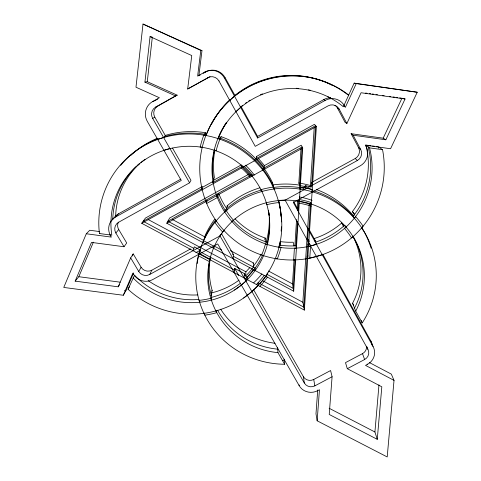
<?xml version="1.0" encoding="UTF-8"?>
<svg xmlns="http://www.w3.org/2000/svg" width="481" height="481" viewBox="0 0 481 481"><rect width="100%" height="100%" fill="white"/><g stroke="black" fill="none" stroke-linecap="round" stroke-linejoin="round"><path stroke-width="0.72" d="M202.543 186.394L145.418 218.073L141.721 223.286L304.365 310.101L316.39 126.467L314.43 124.345L256.385 156.535L256.379 158.508A92.605 90.753 21.1 0 1 264.52 167.779L264.358 165.614A90.741 88.985 21.6 0 0 258.495 158.706M255.134 270.544L255.146 267.995L233.399 256.343M230.375 250.583L253.475 262.969L253.409 267.063A76.629 75.096 21.1 0 1 245.665 276.052L245.881 271.789A75.09 73.635 21.5 0 0 249.855 267.532M254.527 160.762L254.551 159.524L315.644 125.655L311.856 183.574M243.639 297.992L247.282 295.154M252.026 176.082L252.08 174.657L167.869 221.23L203.505 240.326L202.85 242.55L203.649 240.74L214.292 246.44L213.51 248.256L214.039 245.965L221.693 250.072M234.506 290.043L240.53 285.738L245.905 281.072L246.038 278.403M250.342 174.91L250.3 175.643A76.629 75.096 21.1 0 0 241.636 166.685L241.841 165.26M244.114 277.94L244.36 273.581L234.704 268.422L234.253 272.679M249.116 174.05L169.655 218.013L166.763 223.226L293.699 291.197L292.52 283.91L294.071 259.229M294.913 245.767L296.555 219.583M297.21 209.115L297.727 200.884M304.647 186.285L305.712 185.696L306.12 186.724L299.717 185.558L298.845 183.045L301.034 148.19M297.733 210.552L297.823 209.091L293.632 201.515M295.057 259.686L293.248 288.408L267.28 274.495L267.195 272.883M295.671 259.896L293.669 259.968L294.408 248.196L296.416 248.1L295.929 245.815L297.468 221.35M298.16 210.305L298.503 200.745M293.699 291.197L302.723 148.046L301.214 145.226L264.358 165.614M304.365 310.101L302.856 302.254L309.265 203.74M305.712 185.696L311.111 187.049L310.449 185.528L314.237 127.327M308.772 242.797L307.714 239.123L308.423 228.253L315.253 240.59L316.468 244.288L308.537 246.434L307.9 244.168L309.505 243.807M311.111 187.049L311.405 182.57L355.249 158.496A8.051 7.906 -48.1 0 0 358.561 147.643L351.118 133.7L383.189 138.179L385.858 139.791L405.062 98.972L402.591 98.346M308.135 240.578L303.788 307.1L258.129 282.708L256.247 284.674M308.85 229.617L310.63 202.339A77.399 75.499 -7.4 0 0 299.597 199.603M308.742 241.546L308.838 240.067M308.117 255.958C305.748 256.151 307.912 259.614 309.764 258.165L310.57 245.965L310.125 244.558M241.372 285.065L241.408 284.548M317.725 389.989L315.987 413.792L317.165 420.803L387.205 456.95L394.023 380.387L391.318 374.116L369.222 362.47M317.165 420.803L319.45 389.748L317.634 390.704A13.624 12.993 -8.1 0 1 299.218 385.72L217.737 243.939L152.705 279.587A14.063 13.6 20.7 0 1 133.574 274.314L132.864 273.124L123.292 295.262L63.763 287.44L86.297 233.76L89.761 230.255L99.441 231.547M253.481 289.508L303.397 376.683A7.63 7.287 -8.1 0 0 313.72 379.485L330.603 370.538L332.088 376.743L329.226 414.46L377.266 439.333L381.812 386.802L347.3 368.693L345.508 362.632L362.494 353.631A7.678 7.347 -15.1 0 0 366.528 346.236M377.266 439.333L374.921 431.992L378.968 384.902M200.108 75.096L198.875 75.794L201.978 50.643L143.001 24.05L135.979 87.223L159.391 97.733L152.507 101.629A14.652 14.328 53.3 0 0 147.324 121.41L181.259 180.465L115.584 217.003A14.232 13.781 28.6 0 0 110.654 235.906L111.376 237.115L86.297 233.76M144.931 82.137L147.27 81.704L177.182 95.166L175.487 95.887L144.931 82.137L150.072 36.586L151.762 36.977M147.27 81.704L152.327 37.109M233.111 258.754L233.586 254.768L221.5 233.652M210.041 76.762A8.237 8.099 69.9 0 0 208.688 77.369L187.686 88.997L191.751 55.549L150.072 36.586M143.001 24.05L200.799 50.409L197.637 76.1L204.581 72.174L205.676 71.952A14.418 14.165 69.9 0 1 225.066 77.603L234.999 95.557L229.744 100.397L230.146 99.807M232.046 221.482L233.507 220.262A78.187 77.688 -34.2 0 1 226.214 210.63C223.587 213.6 224.88 209.68 226.587 208.79A89.189 87.001 -7.4 0 1 261.201 190.061M215.921 310.54L216.775 312.662A93.759 91.847 20.9 0 1 204.834 315.151L204.034 312.957M210.071 259.632A75.86 74.062 -7.4 0 0 212.271 290.789C211.027 290.121 212.325 304.317 210.822 298.298A77.585 76.004 20.8 0 1 199.086 300.366L199.645 302.248L199.862 301.328M223.972 230.207L220.021 235.918L220.22 234.975M259.878 187.818A87.416 85.347 -7.4 0 0 227.188 205.82L226.587 208.79A77.219 76.738 -35.2 0 0 227.405 210.041M210.66 295.605A76.629 75.096 21.1 0 0 211.375 295.424A77.399 75.499 -7.4 0 1 209.932 259.163L210.377 257.203L209.776 259.752M214.694 245.478L214.292 246.44M209.746 259.872L209.355 261.61L198.382 255.748L198.893 253.8M197.168 263.648A89.189 87.001 -7.4 0 1 199.092 253.373L200.481 250.138L194.342 246.855L193.055 250.685M216.222 220.731L214.881 222.462A94.48 93.879 -34.4 0 0 222.697 232.07M215.71 219.264L215.398 220.478A89.189 87.001 -7.4 0 0 204.299 238.54L203.505 240.326M225.499 210.744A79.227 78.74 -35.2 0 1 217.821 195.881L218.41 193.843M204.299 238.54L205.345 234.993A87.416 85.347 -7.4 0 1 214.628 219.348M198.743 254.347L199.531 251.918M240.704 107.359L235.991 111.664L236.123 111.345M240.74 107.251L240.987 106.535M202.242 189.742L201.773 187.68L212.981 181.469C214.057 187.494 213.209 177.814 214.394 177.573A77.627 77.17 -36.8 0 1 214.845 150.625M119.601 284.548L118.212 286.814L75.162 281.144L91.492 242.4L124.02 246.741L126.713 242.983L118.723 229.527A7.967 7.72 28.9 0 1 118.422 222.132M75.162 281.144L78.818 276.713L93.386 242.177M118.212 286.814L130.664 257.9L133.213 253.926L141.119 267.238A7.87 7.624 21 0 0 151.84 270.196L190.416 249.008M132.341 255.952L133.213 253.926M123.292 295.262L125.968 290.566L133.598 272.925M133.021 277.814A79.612 77.982 20.8 0 0 260.504 262.025A79.612 77.982 20.8 0 0 203.619 147.571A79.612 77.982 20.8 0 0 111.832 235.191L99.441 233.532A91.739 89.869 20.9 0 1 205.784 135.48A91.739 89.869 20.9 0 1 272.33 265.091A91.739 89.869 20.9 0 1 128.06 289.273L134.53 275.18A78.625 77.056 21.1 0 0 199.008 299.453M394.023 380.387L365.524 365.386L367.358 364.418A13.708 13.095 -15 0 0 373.076 346.56L293.332 202.495L360.173 165.861A14.388 14.123 -47.5 0 0 366.107 146.489L365.446 145.238L390.572 148.737L417.237 92.244L354.166 83.129L343.35 106.758A80.225 79.714 -34.2 0 0 217.665 139.243A80.225 79.714 -34.2 0 0 287.007 248.118A80.225 79.714 -34.2 0 0 369.534 147.877L382.533 149.681A92.442 91.859 -34.4 0 1 283.568 259.656A92.442 91.859 -34.4 0 1 206.223 134.584A92.442 91.859 -34.4 0 1 348.737 95.028L347.571 94.607A91.3 90.735 -35.4 0 0 234.818 95.845M417.237 92.244L356.247 83.592L345.316 107.383L344.083 105.159M334.944 105.309A8.147 8.015 -63.4 0 1 337.482 108.135L345.003 122.234L346.873 123.521L361.069 92.749L405.062 98.972M383.189 138.179L401.972 98.19M256 158.946A88.781 87.067 21.6 0 0 221.092 136.67L220.352 138.239A77.219 76.738 -35.2 0 0 220.07 138.937M214.376 149.801L214.177 150.222L216.125 150.878A78.187 77.688 -34.2 0 1 219.895 139.213C217.304 138.979 218.302 136.899 220.352 138.239A90.608 88.799 21.1 0 1 273.004 185.522L273.172 185.87M130.664 257.9L138.744 271.476A8.039 7.774 20.7 0 0 149.681 274.489L151.84 270.196M124.02 246.741L115.855 233.02A8.135 7.87 28.6 0 1 118.681 222.222L189.592 182.822L190.969 180.333L172.517 148.118M138.744 271.476L141.119 267.238M128.06 289.273L128.649 288.227M128.848 287.878L129.142 287.361M129.431 286.844L129.623 286.502M202.26 147.264L200.18 147.03A94.48 93.879 -34.4 0 1 203.8 135.137C205.934 136.075 207.539 134.187 204.461 134.211A90.608 88.799 21.1 0 0 164.791 136.568M165.127 135.486A88.781 87.067 21.6 0 1 205.525 132.726L204.461 134.211A93.308 92.737 -35.4 0 0 204.191 134.933M215.716 220.082L215.398 220.478A93.308 92.737 -35.4 0 0 215.837 221.104M115.855 233.02L118.723 229.527M115.584 217.003L118.458 213.829L180.838 179.118M111.189 220.983L112.314 219.751M112.422 219.625L112.831 219.18M112.903 219.102L113.931 217.971A13.943 13.51 28.9 0 1 118.458 213.829M99.441 233.532L99.807 233.129M170.196 148.425L164.039 150.3M246.927 277.537L247.456 277.014A78.625 77.056 21.1 0 0 262.614 255.261M245.905 281.072L247.348 279.665L247.456 277.014L244.264 275.306M344.637 225.264L343.428 226.335A79.227 78.74 -35.2 0 1 315.734 242.051M240.722 106.692L241.017 106.439L257.6 136.4L257.624 137.987L325.15 100.421A14.556 14.322 -62.8 0 1 344.637 106.109L344.174 105.874M177.182 95.166L157.738 106.151A8.195 8.015 53.8 0 0 154.828 117.214L165.548 135.949L163.624 137.524L157.69 139.442L158.002 139.195M234.397 96.044L234.999 95.557M247.276 295.334L253.102 290.44L258.147 285.431L258.129 282.708A90.608 88.799 21.1 0 0 264.237 275.379M154.678 100.794L157.744 99.056M203.198 73.346L205.676 71.952M189.592 182.822L152.663 118.398A8.369 8.183 53.3 0 1 155.634 107.101L175.487 95.887M187.686 88.997L208.688 77.369M257.6 136.4L323.719 99.609A14.25 14.027 -63.4 0 1 329.882 97.841A78.577 78.102 -35.8 0 1 330.651 98.274M213.047 180.567L241.282 164.911M202.254 188.516L143.14 221.29L193.837 248.37M212.596 182.786L242.875 165.999M141.721 223.286L316.39 126.467M166.763 223.226L302.723 148.046M152.663 118.398L154.828 117.214M273.094 187.512A89.189 87.001 -7.4 0 1 299.591 187.548L303.427 188.203L306.12 186.724M149.681 274.489L220.009 235.894L304.335 383.008A7.786 7.425 -8.1 0 0 314.869 385.858L332.088 376.743M351.118 133.7L353.114 135.221L360.708 149.459A8.219 8.069 -47.5 0 1 357.323 160.534L285.113 200.162L367.893 349.308A7.834 7.486 -15 0 1 364.628 359.517L347.3 368.693M195.911 252.639L200.481 250.138M207.666 77.712A8.417 8.267 69.5 0 1 218.975 81.006L219.077 80.952M204.581 72.174A14.725 14.472 69.5 0 1 224.393 77.952L225.066 77.603M155.634 107.101L157.738 106.151M152.507 101.629L153.198 101.365M153.469 101.257L154.142 100.998M322.246 254.732L309.764 258.165M315.253 240.59L314.183 240.933M164.815 136.159L165.548 135.949M278.271 200.385L285.125 200.186L285.059 199.862M295.929 245.815L293.945 245.911A79.227 78.74 -35.2 0 1 280.718 245.274L279.245 245.063A90.741 88.985 21.6 0 0 280.231 241.6A77.627 77.17 -36.8 0 0 293.2 242.226L293.945 245.911M296.452 200.787L299.374 201.202L299.02 200.054M78.818 276.713L120.256 282.185M124.489 290.374L125.968 290.566M280.645 247.499L281.018 247.553A93.759 91.847 20.9 0 1 277.303 258.904L276.425 258.766M353.114 135.221L385.858 139.791M354.864 215.235A91.156 88.919 -7.4 0 0 354.365 214.67L352.399 211.592A77.627 77.17 -36.8 0 0 365.855 145.058L371.031 145.779M372.51 145.99L374.729 146.296M376.208 146.501L377.693 146.711M365.578 93.043L367.063 93.254M369.288 93.567L370.773 93.777M372.264 93.987L373.749 94.198M375.974 94.51L377.459 94.721M382.66 95.46L384.145 95.671M389.345 96.404L390.831 96.615M393.055 96.934L394.54 97.138M396.025 97.348L397.516 97.559M399.741 97.877L401.226 98.088M280.393 247.468L279.028 247.264L278.872 245.977M276.172 258.724L275.673 258.64M200.799 50.409L201.978 50.643M304.118 187.374L311.532 189.225L312.446 191.354M354.166 83.129L356.247 83.592M312.121 191.733L312.674 191.895M263.329 255.603L263.552 255.231M263.095 255.531L262.74 255.411M262.5 255.333L261.67 255.056A77.585 76.004 20.8 0 0 265.458 243.879C268.097 245.689 267.881 241.57 265.35 241.642A79.227 78.74 -35.2 0 1 233.183 220.581M329.954 97.877L331.144 98.467M329.13 408.255L374.921 431.992M200.024 251.677L234.524 270.106M199.092 253.373L209.932 259.163M232.293 254.076L233.586 254.768M148.064 219.486L245.881 271.789M262.476 280.663L302.856 302.254M172.294 219.432L205.291 237.133M268.374 270.959L292.52 283.91M323.719 99.609L325.15 100.421M337.482 108.135L339.201 109.127L346.873 123.521M382.533 149.681L378.433 146.813A89.454 88.925 -37 0 1 378.685 148.166M365.855 145.058L369.534 147.877M358.561 147.643L360.708 149.459M355.249 158.496L357.323 160.534M361.496 227.405L361.742 227.796L363.095 226.19A92.28 89.965 -7.3 0 0 355.579 216.576C354.232 219.727 352.146 216.119 354.365 214.67A79.227 78.74 -35.2 0 0 368.127 146.795M110.654 235.906L110.143 234.962M284.644 364.255A90.29 88.023 -7.3 0 1 197.553 259.367A90.29 88.023 -7.3 0 1 319.679 194.276A90.29 88.023 -7.3 0 1 362.229 322.901L355.706 311.105A78.355 76.389 -7.3 0 0 312.999 204.672A78.355 76.389 -7.3 0 0 209.752 259.854A78.355 76.389 -7.3 0 0 277.97 352.651L284.644 364.255L284.175 359.181M234.704 268.422L238.738 275.457M244.36 273.581L245.063 274.813M322.739 254.112L370.773 340.915L373.076 346.56M224.393 77.952L257.624 137.987M307.714 239.123L309.121 241.654M218.975 81.006L255.243 146.344L328.072 105.88A8.315 8.183 -62.8 0 1 339.201 109.127M352.982 236.46L351.521 237.927A76.365 74.447 -7.3 0 0 344.51 228.385L346.007 227.044L345.322 225.769M352.994 236.345A75.86 74.062 -7.4 0 1 352.579 303.228L353.631 305.134M313.859 238.66A77.627 77.17 -36.8 0 0 341.69 223.028L343.428 226.335A75.433 73.581 -7.4 0 1 343.909 226.894M273.28 186.105L274.086 188.985L273.869 188.504M311.405 182.57L312.554 185.101M273.761 188.263L273.214 187.073A92.28 89.965 -7.3 0 0 260.949 189.67L261.868 191.498L261.814 190.187M207.149 201.353C206.451 198.376 205.483 202.152 206.68 203.457L217.34 197.565C216.534 196.801 216.612 193.013 217.376 194.703M361.213 320.382L362.229 322.901M352.579 303.228L355.706 311.105M366.913 346.777L367.893 349.308M217.821 195.881L217.508 195.058M310.63 202.339L311.309 204.1M310.431 204.197L310.498 204.377A75.433 73.581 -7.4 0 0 298.719 201.461M303.283 187.806L303.427 188.203M367.213 364.033L367.358 364.418M362.494 353.631L364.628 359.517M300.132 189.129L299.591 187.548L302.146 146.97L262.746 168.759L262.824 170.112M308.423 228.253L309.499 231.704M316.276 256.114L316.42 256.565M278.307 200.601L278.848 202.555A76.365 74.447 -7.3 0 0 266.871 204.69L266.306 202.657M297.823 209.091L298.683 212.163M278.571 200.811L278.439 200.33L278.571 200.811A90.608 88.799 21.1 0 1 281.475 221.903M313.72 379.485L314.869 385.858M303.397 376.683L304.335 383.008M264.159 168.633A88.781 87.067 21.6 0 1 272.673 183.008L273.004 185.522A91.156 88.919 -7.4 0 0 272.24 185.63M280.231 241.6L280.718 245.274A92.605 90.753 21.1 0 1 280.531 245.989M299.11 384.908L299.218 385.72M277.585 347.378L277.97 352.651M234.987 218.795A77.627 77.17 -36.8 0 0 265.175 238.035L265.35 241.642A76.629 75.096 21.1 0 1 265.169 242.346M352.946 236.225A77.399 75.499 -7.4 0 1 354.509 308.093M277.711 349.164A77.399 75.499 -7.4 0 1 217.574 310.209M284.307 360.636A89.189 87.001 -7.4 0 1 282.882 360.618M313.744 190.819A89.189 87.001 -7.4 0 1 353.601 216.817M361.568 227.471A89.189 87.001 -7.4 0 1 371.128 248.28M275.072 343.29A75.86 74.062 -7.4 0 1 220.659 309.193M299.507 196.957A75.86 74.062 -7.4 0 1 312.085 200.379M253.475 262.969A75.09 73.635 21.5 0 1 253.042 263.558M212.271 290.789A75.09 73.635 21.5 0 1 211.574 290.969M265.175 238.035A75.09 73.635 21.5 0 1 264.809 239.424M199.206 254.202A87.416 85.347 -7.4 0 1 199.621 252.194M272.126 185.059A87.416 85.347 -7.4 0 1 299.615 185.137M316.564 189.574A87.416 85.347 -7.4 0 1 353.625 216.035M361.435 227.417A87.416 85.347 -7.4 0 1 362.8 229.894M240.025 283.556A78.625 77.056 21.1 0 1 211.237 297.432M112.758 219.264A78.625 77.056 21.1 0 1 135.913 166.907M137.536 165.392A78.625 77.056 21.1 0 1 139.195 163.919M140.897 162.506A78.625 77.056 21.1 0 1 144.997 159.409M244.077 166.185A78.625 77.056 21.1 0 1 252.729 175.463M268.47 210.576A78.625 77.056 21.1 0 1 269.077 214.821M269.324 217.286A78.625 77.056 21.1 0 1 267.045 242.971M267.412 277.116A93.759 91.847 20.9 0 1 259.938 286.387M256.379 159.734A93.759 91.847 20.9 0 1 264.622 169.114M120.671 165.374A90.608 88.799 21.1 0 1 158.255 138.714M281.415 226.816A90.608 88.799 21.1 0 1 281.144 231.042M213.522 179.978A79.227 78.74 -35.2 0 1 214.556 149.747M218.146 138.281A79.227 78.74 -35.2 0 1 226.196 123.1M240.891 106.818A79.227 78.74 -35.2 0 1 242.508 105.489M245.286 103.379A79.227 78.74 -35.2 0 1 246.452 102.549M248.821 100.956A79.227 78.74 -35.2 0 1 250.024 100.186M260.413 94.733A79.227 78.74 -35.2 0 1 262.494 93.867M296.248 88.27A79.227 78.74 -35.2 0 1 298.292 88.408M308.393 89.863A79.227 78.74 -35.2 0 1 310.359 90.308M327.946 96.783A79.227 78.74 -35.2 0 1 330.495 98.148M206.235 135.281A91.3 90.735 -35.4 0 1 230.08 99.91M271.921 183.117A89.34 87.229 -7.4 0 1 272.673 183.008M298.845 183.045A89.34 87.229 -7.4 0 1 310.449 185.528M352.399 211.592A89.34 87.229 -7.4 0 1 354.341 213.829M226.19 207.84A77.627 77.17 -36.8 0 1 218.855 193.801M218.53 137.728A77.627 77.17 -36.8 0 1 226.521 122.282M211.418 124.351A89.454 88.925 -37 0 1 229.762 99.922M234.229 95.978A89.454 88.925 -37 0 1 332.173 85.317M256.385 156.535A90.741 88.985 21.6 0 1 256.92 157.071M267.28 274.495A92.605 90.753 21.1 0 1 259.896 283.652M300.258 187.109A92.28 89.965 -7.3 0 1 312.253 189.676M261.171 254.118A77.044 75.553 21.5 0 1 253.439 266.185M239.033 280.146A77.044 75.553 21.5 0 1 211.237 292.977M197.889 294.901A77.044 75.553 21.5 0 1 148.202 280.609M115.632 216.889A77.044 75.553 21.5 0 1 139.268 163.913M245.55 165.193A77.044 75.553 21.5 0 1 254.323 175.132M268.921 212.62A77.044 75.553 21.5 0 1 269.198 216.071M269.288 218.14A77.044 75.553 21.5 0 1 266.059 242.069M227.591 206.433A75.655 75.21 -36.8 0 1 227.188 205.82M220.538 138.047A75.655 75.21 -36.8 0 1 221.092 136.67M261.917 273.917A88.781 87.067 21.6 0 1 253.74 282.69M130.501 155.682A88.781 87.067 21.6 0 1 157.485 138.221M278.673 200.18A88.781 87.067 21.6 0 1 280.549 211.381M280.736 213.474A88.781 87.067 21.6 0 1 280.904 216.27M205.002 134.139A91.42 90.885 -37.1 0 1 205.525 132.726M341.69 223.028A73.936 72.18 -7.4 0 1 343.969 225.805M370.773 340.915A13.438 12.855 -15.1 0 1 372.234 345.508M253.373 269.6A77.585 76.004 20.8 0 1 245.532 278.697M241.45 168.007A77.585 76.004 20.8 0 1 250.222 177.074M299.248 203.21A76.365 74.447 -7.3 0 1 311.171 206.163"/></g></svg>
